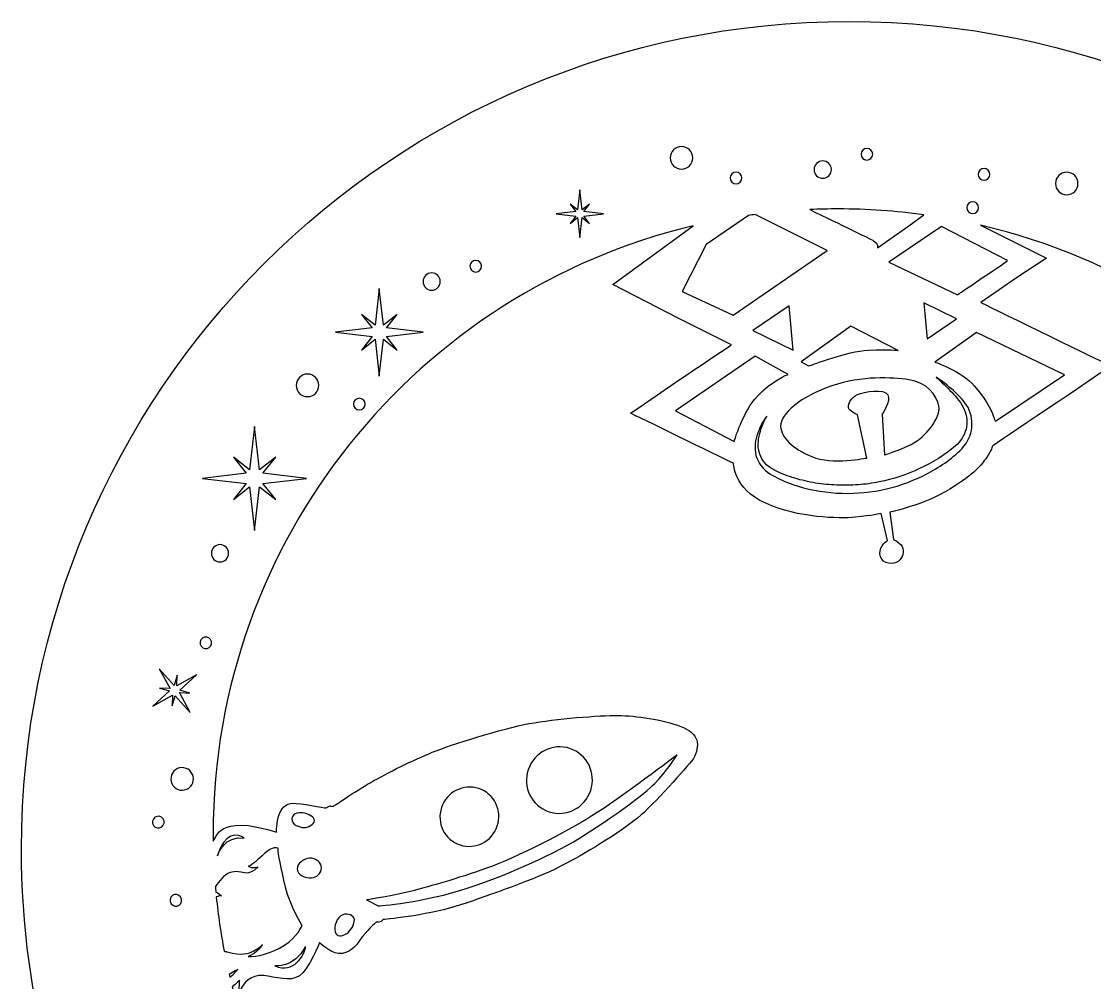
# Model space of a CAD drawing. Header units: millimetres. Extents: x -954 to -72, y 154 to 388.
# Drawn here: x -555.3 to -464.6, y 301.5 to 382.8 of the extents above; entities that cross this region are included whole.
import ezdxf

# ---------------------------------------------------------------- set-up
doc = ezdxf.new("R2010")
doc.units = ezdxf.units.MM
doc.header["$MEASUREMENT"] = 0
doc.layers.add('Layer 1', color=7, linetype='Continuous')

msp = doc.modelspace()

# ---------------------------------------------------------------- linework, layer by layer
at = {"layer": 'Layer 1', "color": 250}
for points, knots in [([(-421.0883, 219.0401), (-421.0883, 219.0401), (-421.0883, 223.0401), (-421.0883, 223.0401), (-421.0883, 223.0401), (-428.7262, 239.8259), (-451.113, 224.4454), (-450.2463, 252.2092), (-450.2463, 252.2092), (-429.3635, 264.3229), (-415.3177, 286.9202), (-415.3177, 312.8), (-415.3177, 312.8), (-415.3177, 351.4599), (-446.6578, 382.8), (-485.3177, 382.8), (-485.3177, 382.8), (-523.9776, 382.8), (-555.3177, 351.4599), (-555.3177, 312.8), (-555.3177, 312.8), (-555.3177, 286.9202), (-541.2719, 264.3229), (-520.3891, 252.2092), (-520.3891, 252.2092), (-519.5224, 224.4454), (-541.9756, 239.8259), (-549.6135, 223.0401), (-549.6135, 223.0401), (-549.6135, 223.0401), (-549.6135, 215.1901), (-549.6135, 215.1901), (-549.6135, 215.1901), (-549.6135, 215.1901), (-549.6135, 215.0401), (-549.6135, 215.0401), (-549.6135, 215.0401), (-549.6135, 215.0401), (-514.6135, 215.0401), (-514.6135, 215.0401), (-514.6135, 215.0401), (-514.6135, 215.0401), (-514.6135, 215.1901), (-514.6135, 215.1901), (-514.6135, 215.1901), (-514.6135, 215.1901), (-514.6135, 219.0401), (-514.6135, 219.0401), (-514.6135, 219.0401), (-514.6135, 219.0401), (-514.6135, 223.0401), (-514.6135, 223.0401), (-514.6135, 223.0401), (-514.6135, 223.0401), (-485.3177, 223.0401), (-485.3177, 223.0401), (-485.3177, 223.0401), (-485.3177, 223.0401), (-456.0883, 223.0401), (-456.0883, 223.0401), (-456.0883, 223.0401), (-456.0883, 223.0401), (-456.0883, 215.1901), (-456.0883, 215.1901), (-456.0883, 215.1901), (-456.0883, 215.1901), (-456.0883, 215.0401), (-456.0883, 215.0401), (-456.0883, 215.0401), (-456.0883, 215.0401), (-421.0883, 215.0401), (-421.0883, 215.0401), (-421.0883, 215.0401), (-421.0883, 215.0401), (-421.0883, 215.1901), (-421.0883, 215.1901), (-421.0883, 215.1901), (-421.0883, 215.1901), (-421.0883, 219.0401), (-421.0883, 219.0401)], [0, 0, 0, 0, 0.047619, 0.047619, 0.047619, 0.047619, 0.0952381, 0.0952381, 0.0952381, 0.0952381, 0.1428571, 0.1428571, 0.1428571, 0.1428571, 0.1904762, 0.1904762, 0.1904762, 0.1904762, 0.2380952, 0.2380952, 0.2380952, 0.2380952, 0.2857143, 0.2857143, 0.2857143, 0.2857143, 0.3333333, 0.3333333, 0.3333333, 0.3333333, 0.3809524, 0.3809524, 0.3809524, 0.3809524, 0.4285714, 0.4285714, 0.4285714, 0.4285714, 0.4761905, 0.4761905, 0.4761905, 0.4761905, 0.5238095, 0.5238095, 0.5238095, 0.5238095, 0.5714286, 0.5714286, 0.5714286, 0.5714286, 0.6190476, 0.6190476, 0.6190476, 0.6190476, 0.6666667, 0.6666667, 0.6666667, 0.6666667, 0.7142857, 0.7142857, 0.7142857, 0.7142857, 0.7619048, 0.7619048, 0.7619048, 0.7619048, 0.8095238, 0.8095238, 0.8095238, 0.8095238, 0.8571429, 0.8571429, 0.8571429, 0.8571429, 0.9047619, 0.9047619, 0.9047619, 0.9047619, 1, 1, 1, 1]), ([(-499.4903, 372.2243), (-498.9637, 372.2243), (-498.537, 371.7973), (-498.537, 371.2707), (-498.537, 371.2707), (-498.537, 370.7444), (-498.9637, 370.3177), (-499.4903, 370.3177), (-499.4903, 370.3177), (-500.0166, 370.3177), (-500.4436, 370.7444), (-500.4436, 371.2707), (-500.4436, 371.2707), (-500.4436, 371.7973), (-500.0166, 372.2243), (-499.4903, 372.2243)], [0, 0, 0, 0, 0.2, 0.2, 0.2, 0.2, 0.4, 0.4, 0.4, 0.4, 0.6, 0.6, 0.6, 0.6, 1, 1, 1, 1]), ([(-483.8137, 372.0607), (-483.5406, 372.0607), (-483.3194, 371.8395), (-483.3194, 371.5666), (-483.3194, 371.5666), (-483.3194, 371.2937), (-483.5406, 371.0722), (-483.8137, 371.0722), (-483.8137, 371.0722), (-484.0863, 371.0722), (-484.3081, 371.2937), (-484.3081, 371.5666), (-484.3081, 371.5666), (-484.3081, 371.8395), (-484.0863, 372.0607), (-483.8137, 372.0607)], [0, 0, 0, 0, 0.2, 0.2, 0.2, 0.2, 0.4, 0.4, 0.4, 0.4, 0.6, 0.6, 0.6, 0.6, 1, 1, 1, 1]), ([(-487.5427, 370.9985), (-487.1396, 370.9985), (-486.8124, 370.6713), (-486.8124, 370.2683), (-486.8124, 370.2683), (-486.8124, 369.8652), (-487.1396, 369.5381), (-487.5427, 369.5381), (-487.5427, 369.5381), (-487.9461, 369.5381), (-488.2729, 369.8652), (-488.2729, 370.2683), (-488.2729, 370.2683), (-488.2729, 370.6713), (-487.9461, 370.9985), (-487.5427, 370.9985)], [0, 0, 0, 0, 0.2, 0.2, 0.2, 0.2, 0.4, 0.4, 0.4, 0.4, 0.6, 0.6, 0.6, 0.6, 1, 1, 1, 1]), ([(-473.9038, 370.3602), (-473.631, 370.3602), (-473.4095, 370.1387), (-473.4095, 369.8658), (-473.4095, 369.8658), (-473.4095, 369.593), (-473.631, 369.3718), (-473.9038, 369.3718), (-473.9038, 369.3718), (-474.1768, 369.3718), (-474.3982, 369.593), (-474.3982, 369.8658), (-474.3982, 369.8658), (-474.3982, 370.1387), (-474.1768, 370.3602), (-473.9038, 370.3602)], [0, 0, 0, 0, 0.2, 0.2, 0.2, 0.2, 0.4, 0.4, 0.4, 0.4, 0.6, 0.6, 0.6, 0.6, 1, 1, 1, 1]), ([(-494.8793, 370.0538), (-494.6061, 370.0538), (-494.3849, 369.8326), (-494.3849, 369.5598), (-494.3849, 369.5598), (-494.3849, 369.2869), (-494.6061, 369.0654), (-494.8793, 369.0654), (-494.8793, 369.0654), (-495.1522, 369.0654), (-495.3733, 369.2869), (-495.3733, 369.5598), (-495.3733, 369.5598), (-495.3733, 369.8326), (-495.1522, 370.0538), (-494.8793, 370.0538)], [0, 0, 0, 0, 0.2, 0.2, 0.2, 0.2, 0.4, 0.4, 0.4, 0.4, 0.6, 0.6, 0.6, 0.6, 1, 1, 1, 1]), ([(-466.9097, 370.0411), (-466.3831, 370.0411), (-465.9565, 369.6141), (-465.9565, 369.0877), (-465.9565, 369.0877), (-465.9565, 368.5612), (-466.3831, 368.1341), (-466.9097, 368.1341), (-466.9097, 368.1341), (-467.436, 368.1341), (-467.8631, 368.5612), (-467.8631, 369.0877), (-467.8631, 369.0877), (-467.8631, 369.6141), (-467.436, 370.0411), (-466.9097, 370.0411)], [0, 0, 0, 0, 0.2, 0.2, 0.2, 0.2, 0.4, 0.4, 0.4, 0.4, 0.6, 0.6, 0.6, 0.6, 1, 1, 1, 1]), ([(-508.9087, 367.3507), (-508.9087, 367.3507), (-508.2854, 366.8575), (-508.2854, 366.8575), (-508.2854, 366.8575), (-508.2854, 366.8575), (-508.0894, 368.5443), (-508.0894, 368.5443), (-508.0894, 368.5443), (-508.0894, 368.5443), (-507.8935, 366.8575), (-507.8935, 366.8575), (-507.8935, 366.8575), (-507.8935, 366.8575), (-507.2705, 367.3507), (-507.2705, 367.3507), (-507.2705, 367.3507), (-507.2705, 367.3507), (-507.7639, 366.728), (-507.7639, 366.728), (-507.7639, 366.728), (-507.7639, 366.728), (-506.0773, 366.5317), (-506.0773, 366.5317), (-506.0773, 366.5317), (-506.0773, 366.5317), (-507.7639, 366.3357), (-507.7639, 366.3357), (-507.7639, 366.3357), (-507.7639, 366.3357), (-507.2705, 365.7127), (-507.2705, 365.7127), (-507.2705, 365.7127), (-507.2705, 365.7127), (-507.8935, 366.2059), (-507.8935, 366.2059), (-507.8935, 366.2059), (-507.8935, 366.2059), (-508.0894, 364.5191), (-508.0894, 364.5191), (-508.0894, 364.5191), (-508.0894, 364.5191), (-508.2854, 366.2059), (-508.2854, 366.2059), (-508.2854, 366.2059), (-508.2854, 366.2059), (-508.9087, 365.7127), (-508.9087, 365.7127), (-508.9087, 365.7127), (-508.9087, 365.7127), (-508.4156, 366.3357), (-508.4156, 366.3357), (-508.4156, 366.3357), (-508.4156, 366.3357), (-510.1021, 366.5317), (-510.1021, 366.5317), (-510.1021, 366.5317), (-510.1021, 366.5317), (-508.4156, 366.728), (-508.4156, 366.728), (-508.4156, 366.728), (-508.4156, 366.728), (-508.9087, 367.3507), (-508.9087, 367.3507)], [0, 0, 0, 0, 0.0588235, 0.0588235, 0.0588235, 0.0588235, 0.1176471, 0.1176471, 0.1176471, 0.1176471, 0.1764706, 0.1764706, 0.1764706, 0.1764706, 0.2352941, 0.2352941, 0.2352941, 0.2352941, 0.2941176, 0.2941176, 0.2941176, 0.2941176, 0.3529412, 0.3529412, 0.3529412, 0.3529412, 0.4117647, 0.4117647, 0.4117647, 0.4117647, 0.4705882, 0.4705882, 0.4705882, 0.4705882, 0.5294118, 0.5294118, 0.5294118, 0.5294118, 0.5882353, 0.5882353, 0.5882353, 0.5882353, 0.6470588, 0.6470588, 0.6470588, 0.6470588, 0.7058824, 0.7058824, 0.7058824, 0.7058824, 0.7647059, 0.7647059, 0.7647059, 0.7647059, 0.8235294, 0.8235294, 0.8235294, 0.8235294, 0.8823529, 0.8823529, 0.8823529, 0.8823529, 1, 1, 1, 1]), ([(-479.0071, 366.4481), (-479.0071, 366.4481), (-480.2712, 365.5238), (-480.2712, 365.5238), (-480.2712, 365.5238), (-480.2712, 365.5238), (-482.925, 363.6571), (-482.925, 363.6571), (-482.925, 363.6571), (-482.925, 363.6571), (-482.7797, 363.9989), (-483.2434, 364.2555), (-483.2434, 364.2555), (-483.4761, 364.3845), (-486.0823, 365.6518), (-488.6313, 366.885), (-488.6313, 366.885), (-487.836, 366.9208), (-487.0369, 366.9415), (-486.2329, 366.9415), (-486.2329, 366.9415), (-483.7812, 366.9415), (-481.37, 366.771), (-479.0071, 366.4481)], [0, 0, 0, 0, 0.1428571, 0.1428571, 0.1428571, 0.1428571, 0.2857143, 0.2857143, 0.2857143, 0.2857143, 0.4285714, 0.4285714, 0.4285714, 0.4285714, 0.5714286, 0.5714286, 0.5714286, 0.5714286, 0.7142857, 0.7142857, 0.7142857, 0.7142857, 1, 1, 1, 1]), ([(-474.8655, 367.5434), (-474.5923, 367.5434), (-474.3711, 367.3222), (-474.3711, 367.049), (-474.3711, 367.049), (-474.3711, 366.7762), (-474.5923, 366.555), (-474.8655, 366.555), (-474.8655, 366.555), (-475.1383, 366.555), (-475.3598, 366.7762), (-475.3598, 367.049), (-475.3598, 367.049), (-475.3598, 367.3222), (-475.1383, 367.5434), (-474.8655, 367.5434)], [0, 0, 0, 0, 0.2, 0.2, 0.2, 0.2, 0.4, 0.4, 0.4, 0.4, 0.6, 0.6, 0.6, 0.6, 1, 1, 1, 1]), ([(-493.8194, 366.3977), (-493.6365, 366.4238), (-493.454, 366.45), (-493.2704, 366.4746), (-493.2704, 366.4746), (-493.2704, 366.4746), (-487.1623, 363.4257), (-487.1623, 363.4257), (-487.1623, 363.4257), (-487.1623, 363.4257), (-495.1164, 357.9674), (-495.1164, 357.9674), (-495.1164, 357.9674), (-495.1164, 357.9674), (-499.4488, 359.9624), (-499.4488, 359.9624), (-499.4488, 359.9624), (-499.4488, 359.9624), (-497.3999, 363.9358), (-497.3999, 363.9358), (-497.3999, 363.9358), (-497.3999, 363.9358), (-493.8194, 366.3977), (-493.8194, 366.3977)], [0, 0, 0, 0, 0.1428571, 0.1428571, 0.1428571, 0.1428571, 0.2857143, 0.2857143, 0.2857143, 0.2857143, 0.4285714, 0.4285714, 0.4285714, 0.4285714, 0.5714286, 0.5714286, 0.5714286, 0.5714286, 0.7142857, 0.7142857, 0.7142857, 0.7142857, 1, 1, 1, 1]), ([(-537.5054, 301.1267), (-537.125, 301.4347), (-536.8648, 301.6954), (-536.8648, 301.6954), (-536.8648, 301.6954), (-536.8648, 301.6954), (-536.9274, 301.0647), (-536.8769, 300.7526), (-536.8769, 300.7526), (-536.5297, 301.4854), (-535.9144, 302.1863), (-534.8577, 302.0879), (-534.8577, 302.0879), (-533.8017, 301.9897), (-532.6068, 301.5151), (-531.799, 302.0819), (-531.799, 302.0819), (-530.9916, 302.6494), (-530.1065, 304.8955), (-530.1065, 304.8955), (-530.1065, 304.8955), (-530.1065, 304.8955), (-529.3026, 304.0319), (-528.4636, 303.9661), (-528.4636, 303.9661), (-527.6248, 303.9004), (-527.0804, 304.5151), (-526.6432, 305.1582), (-526.6432, 305.1582), (-526.206, 305.801), (-525.305, 306.6106), (-525.305, 306.6106), (-525.305, 306.6106), (-525.305, 306.6106), (-524.9204, 306.5334), (-524.7378, 306.8411), (-524.7378, 306.8411), (-524.1914, 306.8461), (-520.58, 307.2668), (-518.1758, 308.0678), (-518.1758, 308.0678), (-515.7717, 308.8689), (-511.7242, 310.2974), (-509.8751, 311.252), (-509.8751, 311.252), (-508.2544, 312.0888), (-505.4552, 313.6561), (-503.2112, 315.4089), (-503.2112, 315.4089), (-501.8268, 316.569), (-499.0642, 319.6823), (-498.5079, 320.3883), (-498.5079, 320.3883), (-497.8662, 321.607), (-497.9983, 322.5629), (-499.5359, 323.1556), (-499.5359, 323.1556), (-501.1068, 323.7607), (-503.329, 324.0808), (-504.8651, 324.0942), (-504.8651, 324.0942), (-506.4011, 324.1076), (-510.1537, 323.8172), (-512.3874, 323.409), (-512.3874, 323.409), (-514.6212, 323.0008), (-518.9839, 321.6137), (-520.5716, 320.9764), (-520.5716, 320.9764), (-522.1591, 320.3388), (-524.3587, 319.2368), (-525.7757, 318.4335), (-525.7757, 318.4335), (-527.193, 317.6302), (-528.8216, 316.4548), (-528.9847, 316.4078), (-528.9847, 316.4078), (-529.1481, 316.3612), (-529.1552, 316.4618), (-529.2314, 316.4583), (-529.2314, 316.4583), (-529.3081, 316.455), (-529.4932, 316.2757), (-529.5605, 316.276), (-529.5605, 316.276), (-529.6279, 316.276), (-531.8134, 316.6775), (-532.3518, 316.6788), (-532.3518, 316.6788), (-532.8901, 316.6801), (-533.443, 316.231), (-533.6047, 315.45), (-533.6047, 315.45), (-533.7668, 314.6695), (-533.7474, 314.2114), (-533.7474, 314.2114), (-533.7474, 314.2114), (-533.7474, 314.2114), (-535.9316, 314.9614), (-537.2054, 314.7923), (-537.2054, 314.7923), (-538.3591, 314.6391), (-538.6853, 314.3186), (-539.0966, 313.4557), (-539.0966, 313.4557), (-539.0985, 313.6606), (-539.1043, 313.8649), (-539.1043, 314.0704), (-539.1043, 314.0704), (-539.1043, 339.0447), (-521.787, 359.972), (-498.506, 365.5066), (-498.506, 365.5066), (-498.506, 365.5066), (-505.3033, 360.5451), (-505.3033, 360.5451), (-505.3033, 360.5451), (-505.3033, 360.5451), (-499.67, 357.6403), (-499.67, 357.6403), (-499.67, 357.6403), (-499.67, 357.6403), (-495.2524, 355.4585), (-495.2524, 355.4585), (-495.2524, 355.4585), (-495.2524, 355.4585), (-501.103, 351.563), (-502.8991, 350.2675), (-502.8991, 350.2675), (-502.8991, 350.2675), (-503.7928, 349.6628), (-503.7928, 349.6628), (-503.7928, 349.6628), (-503.7928, 349.6628), (-503.3332, 349.4256), (-503.3332, 349.4256), (-503.3332, 349.4256), (-503.3058, 349.4123), (-503.2754, 349.3995), (-503.2422, 349.387), (-503.2422, 349.387), (-502.9923, 349.2936), (-495.0845, 345.4085), (-495.0845, 345.4085), (-495.0845, 345.4085), (-495.0845, 345.4085), (-495.1177, 343.3031), (-492.372, 342.0453), (-492.372, 342.0453), (-489.6264, 340.7873), (-486.1547, 340.7336), (-484.7725, 340.8629), (-484.7725, 340.8629), (-483.3902, 340.9922), (-482.5997, 341.1811), (-482.5997, 341.1811), (-482.5997, 341.1811), (-482.5997, 341.1811), (-482.0773, 338.8943), (-482.0773, 338.8943), (-482.0773, 338.8943), (-482.0773, 338.8943), (-482.7376, 338.5156), (-482.705, 337.7621), (-482.705, 337.7621), (-482.6728, 337.0086), (-481.859, 336.8346), (-481.3334, 337.0372), (-481.3334, 337.0372), (-480.808, 337.2399), (-480.7033, 337.7997), (-480.7643, 338.2261), (-480.7643, 338.2261), (-480.8252, 338.6522), (-481.5567, 338.9854), (-481.5567, 338.9854), (-481.5567, 338.9854), (-481.5567, 338.9854), (-481.8734, 341.2801), (-481.8734, 341.2801), (-481.8734, 341.2801), (-481.8734, 341.2801), (-478.9439, 341.9094), (-476.7829, 343.2425), (-476.7829, 343.2425), (-474.6222, 344.5752), (-474.1532, 345.2805), (-473.7063, 345.8921), (-473.7063, 345.8921), (-473.2592, 346.5036), (-473.1918, 346.8897), (-473.1918, 346.8897), (-473.1918, 346.8897), (-473.1918, 346.8897), (-463.9068, 353.0917), (-463.6876, 353.3298), (-463.6876, 353.3298), (-463.4687, 353.5676), (-463.5765, 353.8689), (-463.9716, 354.0549), (-463.9716, 354.0549), (-464.3668, 354.2409), (-474.1703, 359.0244), (-474.1703, 359.0244), (-474.1703, 359.0244), (-474.1703, 359.0244), (-471.0734, 361.1642), (-471.0734, 361.1642), (-471.0734, 361.1642), (-471.0734, 361.1642), (-468.622, 362.7766), (-468.622, 362.7766), (-468.622, 362.7766), (-468.622, 362.7766), (-474.1917, 365.5634), (-474.1917, 365.5634), (-474.1917, 365.5634), (-450.7937, 360.113), (-433.3615, 339.128), (-433.3615, 314.0704), (-433.3615, 314.0704), (-433.3615, 284.8705), (-457.033, 261.1993), (-486.2329, 261.1993), (-486.2329, 261.1993), (-510.9669, 261.1993), (-531.7317, 278.1844), (-537.5054, 301.1267)], [0, 0, 0, 0, 0.0172414, 0.0172414, 0.0172414, 0.0172414, 0.0344828, 0.0344828, 0.0344828, 0.0344828, 0.0517241, 0.0517241, 0.0517241, 0.0517241, 0.0689655, 0.0689655, 0.0689655, 0.0689655, 0.0862069, 0.0862069, 0.0862069, 0.0862069, 0.1034483, 0.1034483, 0.1034483, 0.1034483, 0.1206897, 0.1206897, 0.1206897, 0.1206897, 0.137931, 0.137931, 0.137931, 0.137931, 0.1551724, 0.1551724, 0.1551724, 0.1551724, 0.1724138, 0.1724138, 0.1724138, 0.1724138, 0.1896552, 0.1896552, 0.1896552, 0.1896552, 0.2068966, 0.2068966, 0.2068966, 0.2068966, 0.2241379, 0.2241379, 0.2241379, 0.2241379, 0.2413793, 0.2413793, 0.2413793, 0.2413793, 0.2586207, 0.2586207, 0.2586207, 0.2586207, 0.2758621, 0.2758621, 0.2758621, 0.2758621, 0.2931034, 0.2931034, 0.2931034, 0.2931034, 0.3103448, 0.3103448, 0.3103448, 0.3103448, 0.3275862, 0.3275862, 0.3275862, 0.3275862, 0.3448276, 0.3448276, 0.3448276, 0.3448276, 0.362069, 0.362069, 0.362069, 0.362069, 0.3793103, 0.3793103, 0.3793103, 0.3793103, 0.3965517, 0.3965517, 0.3965517, 0.3965517, 0.4137931, 0.4137931, 0.4137931, 0.4137931, 0.4310345, 0.4310345, 0.4310345, 0.4310345, 0.4482759, 0.4482759, 0.4482759, 0.4482759, 0.4655172, 0.4655172, 0.4655172, 0.4655172, 0.4827586, 0.4827586, 0.4827586, 0.4827586, 0.5, 0.5, 0.5, 0.5, 0.5172414, 0.5172414, 0.5172414, 0.5172414, 0.5344828, 0.5344828, 0.5344828, 0.5344828, 0.5517241, 0.5517241, 0.5517241, 0.5517241, 0.5689655, 0.5689655, 0.5689655, 0.5689655, 0.5862069, 0.5862069, 0.5862069, 0.5862069, 0.6034483, 0.6034483, 0.6034483, 0.6034483, 0.6206897, 0.6206897, 0.6206897, 0.6206897, 0.637931, 0.637931, 0.637931, 0.637931, 0.6551724, 0.6551724, 0.6551724, 0.6551724, 0.6724138, 0.6724138, 0.6724138, 0.6724138, 0.6896552, 0.6896552, 0.6896552, 0.6896552, 0.7068966, 0.7068966, 0.7068966, 0.7068966, 0.7241379, 0.7241379, 0.7241379, 0.7241379, 0.7413793, 0.7413793, 0.7413793, 0.7413793, 0.7586207, 0.7586207, 0.7586207, 0.7586207, 0.7758621, 0.7758621, 0.7758621, 0.7758621, 0.7931034, 0.7931034, 0.7931034, 0.7931034, 0.8103448, 0.8103448, 0.8103448, 0.8103448, 0.8275862, 0.8275862, 0.8275862, 0.8275862, 0.8448276, 0.8448276, 0.8448276, 0.8448276, 0.862069, 0.862069, 0.862069, 0.862069, 0.8793103, 0.8793103, 0.8793103, 0.8793103, 0.8965517, 0.8965517, 0.8965517, 0.8965517, 0.9137931, 0.9137931, 0.9137931, 0.9137931, 0.9310345, 0.9310345, 0.9310345, 0.9310345, 0.9482759, 0.9482759, 0.9482759, 0.9482759, 0.9655172, 0.9655172, 0.9655172, 0.9655172, 1, 1, 1, 1]), ([(-476.1497, 359.6767), (-476.1497, 359.6767), (-481.9655, 362.4475), (-481.9655, 362.4475), (-481.9655, 362.4475), (-481.9655, 362.4475), (-477.487, 365.4466), (-477.487, 365.4466), (-477.487, 365.4466), (-477.487, 365.4466), (-471.906, 362.5688), (-471.906, 362.5688), (-471.906, 362.5688), (-472.5159, 362.1354), (-476.1497, 359.6767), (-476.1497, 359.6767)], [0, 0, 0, 0, 0.2, 0.2, 0.2, 0.2, 0.4, 0.4, 0.4, 0.4, 0.6, 0.6, 0.6, 0.6, 1, 1, 1, 1]), ([(-516.8925, 362.5918), (-516.6199, 362.5918), (-516.3985, 362.3703), (-516.3985, 362.0975), (-516.3985, 362.0975), (-516.3985, 361.8243), (-516.6199, 361.6031), (-516.8925, 361.6031), (-516.8925, 361.6031), (-517.1657, 361.6031), (-517.3869, 361.8243), (-517.3869, 362.0975), (-517.3869, 362.0975), (-517.3869, 362.3703), (-517.1657, 362.5918), (-516.8925, 362.5918)], [0, 0, 0, 0, 0.2, 0.2, 0.2, 0.2, 0.4, 0.4, 0.4, 0.4, 0.6, 0.6, 0.6, 0.6, 1, 1, 1, 1]), ([(-520.6221, 361.5291), (-520.2187, 361.5291), (-519.8919, 361.2022), (-519.8919, 360.7988), (-519.8919, 360.7988), (-519.8919, 360.3957), (-520.2187, 360.0689), (-520.6221, 360.0689), (-520.6221, 360.0689), (-521.0252, 360.0689), (-521.3523, 360.3957), (-521.3523, 360.7988), (-521.3523, 360.7988), (-521.3523, 361.2022), (-521.0252, 361.5291), (-520.6221, 361.5291)], [0, 0, 0, 0, 0.2, 0.2, 0.2, 0.2, 0.4, 0.4, 0.4, 0.4, 0.6, 0.6, 0.6, 0.6, 1, 1, 1, 1]), ([(-526.5628, 358.0238), (-526.5628, 358.0238), (-525.4151, 357.1152), (-525.4151, 357.1152), (-525.4151, 357.1152), (-525.4151, 357.1152), (-525.0541, 360.2221), (-525.0541, 360.2221), (-525.0541, 360.2221), (-525.0541, 360.2221), (-524.6928, 357.1152), (-524.6928, 357.1152), (-524.6928, 357.1152), (-524.6928, 357.1152), (-523.5452, 358.0238), (-523.5452, 358.0238), (-523.5452, 358.0238), (-523.5452, 358.0238), (-524.4538, 356.8762), (-524.4538, 356.8762), (-524.4538, 356.8762), (-524.4538, 356.8762), (-521.3466, 356.5149), (-521.3466, 356.5149), (-521.3466, 356.5149), (-521.3466, 356.5149), (-524.4538, 356.1536), (-524.4538, 356.1536), (-524.4538, 356.1536), (-524.4538, 356.1536), (-523.5452, 355.0059), (-523.5452, 355.0059), (-523.5452, 355.0059), (-523.5452, 355.0059), (-524.6928, 355.9149), (-524.6928, 355.9149), (-524.6928, 355.9149), (-524.6928, 355.9149), (-525.0541, 352.8077), (-525.0541, 352.8077), (-525.0541, 352.8077), (-525.0541, 352.8077), (-525.4151, 355.9149), (-525.4151, 355.9149), (-525.4151, 355.9149), (-525.4151, 355.9149), (-526.5628, 355.0059), (-526.5628, 355.0059), (-526.5628, 355.0059), (-526.5628, 355.0059), (-525.6538, 356.1536), (-525.6538, 356.1536), (-525.6538, 356.1536), (-525.6538, 356.1536), (-528.761, 356.5149), (-528.761, 356.5149), (-528.761, 356.5149), (-528.761, 356.5149), (-525.6538, 356.8762), (-525.6538, 356.8762), (-525.6538, 356.8762), (-525.6538, 356.8762), (-526.5628, 358.0238), (-526.5628, 358.0238)], [0, 0, 0, 0, 0.0588235, 0.0588235, 0.0588235, 0.0588235, 0.1176471, 0.1176471, 0.1176471, 0.1176471, 0.1764706, 0.1764706, 0.1764706, 0.1764706, 0.2352941, 0.2352941, 0.2352941, 0.2352941, 0.2941176, 0.2941176, 0.2941176, 0.2941176, 0.3529412, 0.3529412, 0.3529412, 0.3529412, 0.4117647, 0.4117647, 0.4117647, 0.4117647, 0.4705882, 0.4705882, 0.4705882, 0.4705882, 0.5294118, 0.5294118, 0.5294118, 0.5294118, 0.5882353, 0.5882353, 0.5882353, 0.5882353, 0.6470588, 0.6470588, 0.6470588, 0.6470588, 0.7058824, 0.7058824, 0.7058824, 0.7058824, 0.7647059, 0.7647059, 0.7647059, 0.7647059, 0.8235294, 0.8235294, 0.8235294, 0.8235294, 0.8823529, 0.8823529, 0.8823529, 0.8823529, 1, 1, 1, 1]), ([(-493.4664, 356.6604), (-493.4664, 356.6604), (-490.3965, 358.7521), (-490.3965, 358.7521), (-490.3965, 358.7521), (-490.3965, 358.7521), (-490.0595, 355.0002), (-490.0595, 355.0002), (-490.0595, 355.0002), (-490.0595, 355.0002), (-493.4664, 356.6604), (-493.4664, 356.6604)], [0, 0, 0, 0, 0.25, 0.25, 0.25, 0.25, 0.5, 0.5, 0.5, 0.5, 1, 1, 1, 1]), ([(-478.9856, 358.9902), (-478.9856, 358.9902), (-476.2324, 357.6536), (-476.2324, 357.6536), (-476.2324, 357.6536), (-476.2324, 357.6536), (-478.7064, 355.9433), (-478.7064, 355.9433), (-478.7064, 355.9433), (-478.7064, 355.9433), (-478.9856, 358.9902), (-478.9856, 358.9902)], [0, 0, 0, 0, 0.25, 0.25, 0.25, 0.25, 0.5, 0.5, 0.5, 0.5, 1, 1, 1, 1]), ([(-483.6829, 355.0009), (-485.4829, 354.9119), (-488.5381, 353.7156), (-488.5381, 353.7156), (-488.5381, 353.7156), (-488.5381, 353.7156), (-488.7407, 353.6623), (-488.7407, 353.6623), (-488.7407, 353.6623), (-488.7407, 353.6623), (-489.3574, 353.9978), (-489.3574, 353.9978), (-489.3574, 353.9978), (-489.3574, 353.9978), (-485.1775, 357.0348), (-485.1775, 357.0348), (-485.1775, 357.0348), (-485.1775, 357.0348), (-481.1728, 354.9696), (-481.1728, 354.9696), (-481.1728, 354.9696), (-481.1728, 354.9696), (-481.8826, 355.0903), (-483.6829, 355.0009)], [0, 0, 0, 0, 0.1428571, 0.1428571, 0.1428571, 0.1428571, 0.2857143, 0.2857143, 0.2857143, 0.2857143, 0.4285714, 0.4285714, 0.4285714, 0.4285714, 0.5714286, 0.5714286, 0.5714286, 0.5714286, 0.7142857, 0.7142857, 0.7142857, 0.7142857, 1, 1, 1, 1]), ([(-478.0684, 353.9828), (-478.0684, 353.9828), (-474.5297, 356.4907), (-474.5297, 356.4907), (-474.5297, 356.4907), (-474.5297, 356.4907), (-467.0993, 352.9047), (-467.0993, 352.9047), (-467.0993, 352.9047), (-467.0993, 352.9047), (-472.9426, 348.9891), (-472.9426, 348.9891), (-472.9426, 348.9891), (-472.9426, 348.9891), (-473.0179, 349.1154), (-473.0849, 349.3254), (-473.0849, 349.3254), (-473.152, 349.5355), (-473.5152, 350.5998), (-474.7116, 351.9537), (-474.7116, 351.9537), (-475.9081, 353.3074), (-478.0684, 353.9828), (-478.0684, 353.9828)], [0, 0, 0, 0, 0.1428571, 0.1428571, 0.1428571, 0.1428571, 0.2857143, 0.2857143, 0.2857143, 0.2857143, 0.4285714, 0.4285714, 0.4285714, 0.4285714, 0.5714286, 0.5714286, 0.5714286, 0.5714286, 0.7142857, 0.7142857, 0.7142857, 0.7142857, 1, 1, 1, 1]), ([(-493.2579, 354.4874), (-493.2579, 354.4874), (-490.4741, 352.9465), (-490.4741, 352.9465), (-490.4741, 352.9465), (-490.4741, 352.9465), (-491.8665, 352.4148), (-493.0748, 351.1171), (-493.0748, 351.1171), (-494.2834, 349.8195), (-495.0421, 347.2769), (-495.0421, 347.2769), (-495.0421, 347.2769), (-495.0421, 347.2769), (-499.9994, 349.8593), (-499.9994, 349.8593), (-499.9994, 349.8593), (-499.9994, 349.8593), (-493.2579, 354.4874), (-493.2579, 354.4874)], [0, 0, 0, 0, 0.1666667, 0.1666667, 0.1666667, 0.1666667, 0.3333333, 0.3333333, 0.3333333, 0.3333333, 0.5, 0.5, 0.5, 0.5, 0.6666667, 0.6666667, 0.6666667, 0.6666667, 1, 1, 1, 1]), ([(-531.1176, 352.9702), (-530.591, 352.9702), (-530.164, 352.5434), (-530.164, 352.0168), (-530.164, 352.0168), (-530.164, 351.4902), (-530.591, 351.0632), (-531.1176, 351.0632), (-531.1176, 351.0632), (-531.6438, 351.0632), (-532.0709, 351.4902), (-532.0709, 352.0168), (-532.0709, 352.0168), (-532.0709, 352.5434), (-531.6438, 352.9702), (-531.1176, 352.9702)], [0, 0, 0, 0, 0.2, 0.2, 0.2, 0.2, 0.4, 0.4, 0.4, 0.4, 0.6, 0.6, 0.6, 0.6, 1, 1, 1, 1]), ([(-493.1198, 347.7597), (-492.9398, 348.3636), (-492.6471, 348.9217), (-492.2801, 349.418), (-492.2801, 349.418), (-492.5842, 348.8825), (-492.8096, 348.3039), (-492.9299, 347.7128), (-492.9299, 347.7128), (-493.0467, 347.1249), (-493.0406, 346.5057), (-492.7952, 345.9874), (-492.7952, 345.9874), (-492.5629, 345.4635), (-492.1077, 345.0798), (-491.5892, 344.8229), (-491.5892, 344.8229), (-491.0498, 344.558), (-490.4897, 344.3375), (-489.9153, 344.1594), (-489.9153, 344.1594), (-489.3382, 343.9874), (-488.7488, 343.8616), (-488.1554, 343.7579), (-488.1554, 343.7579), (-487.56, 343.6651), (-486.959, 343.6085), (-486.357, 343.5814), (-486.357, 343.5814), (-485.7541, 343.5635), (-485.1513, 343.5654), (-484.55, 343.6057), (-484.55, 343.6057), (-483.9497, 343.6507), (-483.3522, 343.7292), (-482.7654, 343.846), (-482.7654, 343.846), (-481.588, 344.071), (-480.44, 344.4687), (-479.3501, 344.979), (-479.3501, 344.979), (-478.2603, 345.4861), (-477.2163, 346.1247), (-476.3125, 346.898), (-476.3125, 346.898), (-475.8854, 347.2733), (-475.5663, 347.7629), (-475.4272, 348.3109), (-475.4272, 348.3109), (-475.2852, 348.8572), (-475.3375, 349.4569), (-475.5704, 349.9867), (-475.5704, 349.9867), (-475.7987, 350.5155), (-476.2177, 350.9815), (-476.6265, 351.4299), (-476.6265, 351.4299), (-477.0462, 351.8754), (-477.4905, 352.3028), (-477.9516, 352.7122), (-477.9516, 352.7122), (-477.4439, 352.3615), (-476.9539, 351.9833), (-476.4896, 351.5706), (-476.4896, 351.5706), (-476.032, 351.1528), (-475.5724, 350.7204), (-475.2558, 350.1371), (-475.2558, 350.1371), (-474.9539, 349.5578), (-474.8466, 348.8685), (-474.9733, 348.2113), (-474.9733, 348.2113), (-475.0956, 347.5516), (-475.461, 346.9513), (-475.9362, 346.4921), (-475.9362, 346.4921), (-476.8617, 345.6112), (-477.9363, 344.9419), (-479.0587, 344.3739), (-479.0587, 344.3739), (-480.1899, 343.8214), (-481.3866, 343.4002), (-482.6278, 343.1502), (-482.6278, 343.1502), (-485.1092, 342.6878), (-487.6975, 342.8142), (-490.0869, 343.6354), (-490.0869, 343.6354), (-490.6793, 343.8511), (-491.2611, 344.101), (-491.8094, 344.4157), (-491.8094, 344.4157), (-492.3686, 344.7361), (-492.8868, 345.2234), (-493.1156, 345.8556), (-493.1156, 345.8556), (-493.3496, 346.4841), (-493.2988, 347.1603), (-493.1198, 347.7597)], [0, 0, 0, 0, 0.0384615, 0.0384615, 0.0384615, 0.0384615, 0.0769231, 0.0769231, 0.0769231, 0.0769231, 0.1153846, 0.1153846, 0.1153846, 0.1153846, 0.1538462, 0.1538462, 0.1538462, 0.1538462, 0.1923077, 0.1923077, 0.1923077, 0.1923077, 0.2307692, 0.2307692, 0.2307692, 0.2307692, 0.2692308, 0.2692308, 0.2692308, 0.2692308, 0.3076923, 0.3076923, 0.3076923, 0.3076923, 0.3461538, 0.3461538, 0.3461538, 0.3461538, 0.3846154, 0.3846154, 0.3846154, 0.3846154, 0.4230769, 0.4230769, 0.4230769, 0.4230769, 0.4615385, 0.4615385, 0.4615385, 0.4615385, 0.5, 0.5, 0.5, 0.5, 0.5384615, 0.5384615, 0.5384615, 0.5384615, 0.5769231, 0.5769231, 0.5769231, 0.5769231, 0.6153846, 0.6153846, 0.6153846, 0.6153846, 0.6538462, 0.6538462, 0.6538462, 0.6538462, 0.6923077, 0.6923077, 0.6923077, 0.6923077, 0.7307692, 0.7307692, 0.7307692, 0.7307692, 0.7692308, 0.7692308, 0.7692308, 0.7692308, 0.8076923, 0.8076923, 0.8076923, 0.8076923, 0.8461538, 0.8461538, 0.8461538, 0.8461538, 0.8846154, 0.8846154, 0.8846154, 0.8846154, 0.9230769, 0.9230769, 0.9230769, 0.9230769, 1, 1, 1, 1]), ([(-477.7209, 350.2513), (-477.544, 349.3184), (-478.82, 347.6346), (-480.0673, 347.0275), (-480.0673, 347.0275), (-481.3142, 346.4209), (-482.3167, 346.1353), (-482.3167, 346.1353), (-482.3167, 346.1353), (-482.3167, 346.1353), (-482.5247, 349.5842), (-482.5247, 349.5842), (-482.5247, 349.5842), (-482.5247, 349.5842), (-481.753, 350.6729), (-482.0361, 351.2202), (-482.0361, 351.2202), (-482.3198, 351.7678), (-484.0384, 351.4963), (-484.5989, 351.2391), (-484.5989, 351.2391), (-485.159, 350.9821), (-485.4162, 350.4572), (-485.3706, 350.1505), (-485.3706, 350.1505), (-485.3246, 349.8441), (-484.6148, 349.537), (-484.6148, 349.537), (-484.6148, 349.537), (-484.6148, 349.537), (-483.8208, 345.8716), (-483.8208, 345.8716), (-483.8208, 345.8716), (-483.8208, 345.8716), (-486.7882, 345.2703), (-488.4583, 345.9868), (-488.4583, 345.9868), (-490.1281, 346.703), (-491.038, 347.5408), (-491.1041, 348.5614), (-491.1041, 348.5614), (-491.1698, 349.5821), (-489.3726, 351.1025), (-486.7783, 351.9747), (-486.7783, 351.9747), (-484.184, 352.8472), (-481.7485, 352.6966), (-480.2505, 352.4898), (-480.2505, 352.4898), (-478.7517, 352.283), (-477.8977, 351.1845), (-477.7209, 350.2513)], [0, 0, 0, 0, 0.0714286, 0.0714286, 0.0714286, 0.0714286, 0.1428571, 0.1428571, 0.1428571, 0.1428571, 0.2142857, 0.2142857, 0.2142857, 0.2142857, 0.2857143, 0.2857143, 0.2857143, 0.2857143, 0.3571429, 0.3571429, 0.3571429, 0.3571429, 0.4285714, 0.4285714, 0.4285714, 0.4285714, 0.5, 0.5, 0.5, 0.5, 0.5714286, 0.5714286, 0.5714286, 0.5714286, 0.6428571, 0.6428571, 0.6428571, 0.6428571, 0.7142857, 0.7142857, 0.7142857, 0.7142857, 0.7857143, 0.7857143, 0.7857143, 0.7857143, 0.8571429, 0.8571429, 0.8571429, 0.8571429, 1, 1, 1, 1]), ([(-526.2436, 350.4316), (-526.2436, 350.1587), (-526.4648, 349.9376), (-526.7379, 349.9376), (-526.7379, 349.9376), (-527.0108, 349.9376), (-527.2323, 350.1587), (-527.2323, 350.4316), (-527.2323, 350.4316), (-527.2323, 350.7048), (-527.0108, 350.926), (-526.7379, 350.926), (-526.7379, 350.926), (-526.4648, 350.926), (-526.2436, 350.7048), (-526.2436, 350.4316)], [0, 0, 0, 0, 0.2, 0.2, 0.2, 0.2, 0.4, 0.4, 0.4, 0.4, 0.6, 0.6, 0.6, 0.6, 1, 1, 1, 1]), ([(-537.3943, 345.937), (-537.3943, 345.937), (-536.0341, 344.8596), (-536.0341, 344.8596), (-536.0341, 344.8596), (-536.0341, 344.8596), (-535.6055, 348.5439), (-535.6055, 348.5439), (-535.6055, 348.5439), (-535.6055, 348.5439), (-535.1771, 344.8596), (-535.1771, 344.8596), (-535.1771, 344.8596), (-535.1771, 344.8596), (-533.8167, 345.937), (-533.8167, 345.937), (-533.8167, 345.937), (-533.8167, 345.937), (-534.8941, 344.5762), (-534.8941, 344.5762), (-534.8941, 344.5762), (-534.8941, 344.5762), (-531.2101, 344.1482), (-531.2101, 344.1482), (-531.2101, 344.1482), (-531.2101, 344.1482), (-534.8941, 343.7199), (-534.8941, 343.7199), (-534.8941, 343.7199), (-534.8941, 343.7199), (-533.8167, 342.3591), (-533.8167, 342.3591), (-533.8167, 342.3591), (-533.8167, 342.3591), (-535.1771, 343.4365), (-535.1771, 343.4365), (-535.1771, 343.4365), (-535.1771, 343.4365), (-535.6055, 339.7523), (-535.6055, 339.7523), (-535.6055, 339.7523), (-535.6055, 339.7523), (-536.0341, 343.4365), (-536.0341, 343.4365), (-536.0341, 343.4365), (-536.0341, 343.4365), (-537.3943, 342.3591), (-537.3943, 342.3591), (-537.3943, 342.3591), (-537.3943, 342.3591), (-536.3172, 343.7199), (-536.3172, 343.7199), (-536.3172, 343.7199), (-536.3172, 343.7199), (-540.0011, 344.1482), (-540.0011, 344.1482), (-540.0011, 344.1482), (-540.0011, 344.1482), (-536.3172, 344.5762), (-536.3172, 344.5762), (-536.3172, 344.5762), (-536.3172, 344.5762), (-537.3943, 345.937), (-537.3943, 345.937)], [0, 0, 0, 0, 0.0588235, 0.0588235, 0.0588235, 0.0588235, 0.1176471, 0.1176471, 0.1176471, 0.1176471, 0.1764706, 0.1764706, 0.1764706, 0.1764706, 0.2352941, 0.2352941, 0.2352941, 0.2352941, 0.2941176, 0.2941176, 0.2941176, 0.2941176, 0.3529412, 0.3529412, 0.3529412, 0.3529412, 0.4117647, 0.4117647, 0.4117647, 0.4117647, 0.4705882, 0.4705882, 0.4705882, 0.4705882, 0.5294118, 0.5294118, 0.5294118, 0.5294118, 0.5882353, 0.5882353, 0.5882353, 0.5882353, 0.6470588, 0.6470588, 0.6470588, 0.6470588, 0.7058824, 0.7058824, 0.7058824, 0.7058824, 0.7647059, 0.7647059, 0.7647059, 0.7647059, 0.8235294, 0.8235294, 0.8235294, 0.8235294, 0.8823529, 0.8823529, 0.8823529, 0.8823529, 1, 1, 1, 1]), ([(-537.7933, 337.8118), (-537.7933, 337.4084), (-538.12, 337.0817), (-538.5234, 337.0817), (-538.5234, 337.0817), (-538.9266, 337.0817), (-539.2537, 337.4084), (-539.2537, 337.8118), (-539.2537, 337.8118), (-539.2537, 338.2152), (-538.9266, 338.5421), (-538.5234, 338.5421), (-538.5234, 338.5421), (-538.12, 338.5421), (-537.7933, 338.2152), (-537.7933, 337.8118)], [0, 0, 0, 0, 0.2, 0.2, 0.2, 0.2, 0.4, 0.4, 0.4, 0.4, 0.6, 0.6, 0.6, 0.6, 1, 1, 1, 1]), ([(-540.0135, 330.6351), (-539.7912, 330.7937), (-539.4825, 330.7421), (-539.3239, 330.52), (-539.3239, 330.52), (-539.1653, 330.2978), (-539.2167, 329.9892), (-539.4391, 329.8306), (-539.4391, 329.8306), (-539.6612, 329.6719), (-539.9702, 329.7233), (-540.1284, 329.9458), (-540.1284, 329.9458), (-540.2871, 330.1679), (-540.2357, 330.4765), (-540.0135, 330.6351)], [0, 0, 0, 0, 0.2, 0.2, 0.2, 0.2, 0.4, 0.4, 0.4, 0.4, 0.6, 0.6, 0.6, 0.6, 1, 1, 1, 1]), ([(-543.6516, 326.4138), (-543.6516, 326.4138), (-542.7534, 326.3691), (-542.7534, 326.3691), (-542.7534, 326.3691), (-542.7534, 326.3691), (-543.6819, 328.0513), (-543.6819, 328.0513), (-543.6819, 328.0513), (-543.6819, 328.0513), (-542.3925, 326.627), (-542.3925, 326.627), (-542.3925, 326.627), (-542.3925, 326.627), (-542.1426, 327.4906), (-542.1426, 327.4906), (-542.1426, 327.4906), (-542.1426, 327.4906), (-542.1876, 326.5928), (-542.1876, 326.5928), (-542.1876, 326.5928), (-542.1876, 326.5928), (-540.5054, 327.5209), (-540.5054, 327.5209), (-540.5054, 327.5209), (-540.5054, 327.5209), (-541.9294, 326.2316), (-541.9294, 326.2316), (-541.9294, 326.2316), (-541.9294, 326.2316), (-541.0658, 325.982), (-541.0658, 325.982), (-541.0658, 325.982), (-541.0658, 325.982), (-541.9639, 326.0266), (-541.9639, 326.0266), (-541.9639, 326.0266), (-541.9639, 326.0266), (-541.0358, 324.3444), (-541.0358, 324.3444), (-541.0358, 324.3444), (-541.0358, 324.3444), (-542.3251, 325.7688), (-542.3251, 325.7688), (-542.3251, 325.7688), (-542.3251, 325.7688), (-542.5747, 324.9051), (-542.5747, 324.9051), (-542.5747, 324.9051), (-542.5747, 324.9051), (-542.5297, 325.8033), (-542.5297, 325.8033), (-542.5297, 325.8033), (-542.5297, 325.8033), (-544.2123, 324.8748), (-544.2123, 324.8748), (-544.2123, 324.8748), (-544.2123, 324.8748), (-542.7876, 326.1642), (-542.7876, 326.1642), (-542.7876, 326.1642), (-542.7876, 326.1642), (-543.6516, 326.4138), (-543.6516, 326.4138)], [0, 0, 0, 0, 0.0588235, 0.0588235, 0.0588235, 0.0588235, 0.1176471, 0.1176471, 0.1176471, 0.1176471, 0.1764706, 0.1764706, 0.1764706, 0.1764706, 0.2352941, 0.2352941, 0.2352941, 0.2352941, 0.2941176, 0.2941176, 0.2941176, 0.2941176, 0.3529412, 0.3529412, 0.3529412, 0.3529412, 0.4117647, 0.4117647, 0.4117647, 0.4117647, 0.4705882, 0.4705882, 0.4705882, 0.4705882, 0.5294118, 0.5294118, 0.5294118, 0.5294118, 0.5882353, 0.5882353, 0.5882353, 0.5882353, 0.6470588, 0.6470588, 0.6470588, 0.6470588, 0.7058824, 0.7058824, 0.7058824, 0.7058824, 0.7647059, 0.7647059, 0.7647059, 0.7647059, 0.8235294, 0.8235294, 0.8235294, 0.8235294, 0.8823529, 0.8823529, 0.8823529, 0.8823529, 1, 1, 1, 1]), ([(-512.3584, 319.7627), (-511.7233, 321.1826), (-510.071, 321.8251), (-508.6684, 321.1973), (-508.6684, 321.1973), (-507.2651, 320.5702), (-506.6424, 318.9103), (-507.2776, 317.4904), (-507.2776, 317.4904), (-507.9127, 316.0704), (-509.5646, 315.4284), (-510.9678, 316.0558), (-510.9678, 316.0558), (-512.3705, 316.6833), (-512.9932, 318.3432), (-512.3584, 319.7627)], [0, 0, 0, 0, 0.2, 0.2, 0.2, 0.2, 0.4, 0.4, 0.4, 0.4, 0.6, 0.6, 0.6, 0.6, 1, 1, 1, 1]), ([(-515.9715, 311.1678), (-513.3816, 312.0859), (-509.3029, 314.2112), (-507.0621, 315.5912), (-507.0621, 315.5912), (-504.821, 316.9711), (-499.8634, 320.7591), (-499.8634, 320.7591), (-499.8634, 320.7591), (-499.8634, 320.7591), (-500.8349, 319.2183), (-501.7445, 318.3438), (-501.7445, 318.3438), (-502.6541, 317.4693), (-505.0556, 315.6422), (-507.6267, 314.0203), (-507.6267, 314.0203), (-510.198, 312.398), (-513.8118, 310.7529), (-517.5424, 309.5091), (-517.5424, 309.5091), (-521.2731, 308.2654), (-525.1563, 307.9772), (-525.1563, 307.9772), (-525.1563, 307.9772), (-525.1563, 307.9772), (-526.1287, 308.4901), (-526.1287, 308.4901), (-526.1287, 308.4901), (-526.1287, 308.4901), (-523.7309, 308.8497), (-522.1981, 309.2621), (-522.1981, 309.2621), (-520.6652, 309.6744), (-518.562, 310.2495), (-515.9715, 311.1678)], [0, 0, 0, 0, 0.1, 0.1, 0.1, 0.1, 0.2, 0.2, 0.2, 0.2, 0.3, 0.3, 0.3, 0.3, 0.4, 0.4, 0.4, 0.4, 0.5, 0.5, 0.5, 0.5, 0.6, 0.6, 0.6, 0.6, 0.7, 0.7, 0.7, 0.7, 0.8, 0.8, 0.8, 0.8, 1, 1, 1, 1]), ([(-542.5045, 318.1734), (-542.8102, 318.602), (-542.711, 319.1972), (-542.2823, 319.5032), (-542.2823, 319.5032), (-541.8538, 319.809), (-541.2585, 319.7094), (-540.9525, 319.2811), (-540.9525, 319.2811), (-540.6468, 318.8525), (-540.746, 318.257), (-541.1747, 317.9513), (-541.1747, 317.9513), (-541.6032, 317.6452), (-542.1985, 317.7447), (-542.5045, 318.1734)], [0, 0, 0, 0, 0.2, 0.2, 0.2, 0.2, 0.4, 0.4, 0.4, 0.4, 0.6, 0.6, 0.6, 0.6, 1, 1, 1, 1]), ([(-519.7004, 316.5419), (-519.1333, 317.8099), (-517.6579, 318.3837), (-516.4049, 317.8229), (-516.4049, 317.8229), (-515.1519, 317.2625), (-514.5959, 315.7804), (-515.1628, 314.5127), (-515.1628, 314.5127), (-515.7302, 313.2444), (-517.2056, 312.671), (-518.4582, 313.2313), (-518.4582, 313.2313), (-519.7112, 313.7918), (-520.2672, 315.2739), (-519.7004, 316.5419)], [0, 0, 0, 0, 0.2, 0.2, 0.2, 0.2, 0.4, 0.4, 0.4, 0.4, 0.6, 0.6, 0.6, 0.6, 1, 1, 1, 1]), ([(-531.4282, 314.6088), (-531.7795, 314.6439), (-532.5043, 314.8274), (-532.438, 315.3722), (-532.438, 315.3722), (-532.3712, 315.9173), (-531.7007, 315.886), (-531.3857, 315.8247), (-531.3857, 315.8247), (-531.0707, 315.7635), (-530.5042, 315.5407), (-530.5362, 315.182), (-530.5362, 315.182), (-530.5617, 314.8957), (-531.0771, 314.574), (-531.4282, 314.6088)], [0, 0, 0, 0, 0.2, 0.2, 0.2, 0.2, 0.4, 0.4, 0.4, 0.4, 0.6, 0.6, 0.6, 0.6, 1, 1, 1, 1]), ([(-544.0287, 315.4778), (-543.8064, 315.6365), (-543.498, 315.5847), (-543.3391, 315.3626), (-543.3391, 315.3626), (-543.1805, 315.1405), (-543.2322, 314.8319), (-543.4546, 314.6733), (-543.4546, 314.6733), (-543.6767, 314.5143), (-543.9854, 314.5661), (-544.144, 314.7882), (-544.144, 314.7882), (-544.3026, 315.0106), (-544.2509, 315.3192), (-544.0287, 315.4778)], [0, 0, 0, 0, 0.2, 0.2, 0.2, 0.2, 0.4, 0.4, 0.4, 0.4, 0.6, 0.6, 0.6, 0.6, 1, 1, 1, 1]), ([(-538.7239, 312.2276), (-538.2196, 314.2277), (-536.9797, 314.1314), (-536.4777, 313.7206), (-536.4777, 313.7206), (-538.1551, 313.9475), (-538.6623, 312.4347), (-538.7239, 312.2276)], [0, 0, 0, 0, 0.3333333, 0.3333333, 0.3333333, 0.3333333, 1, 1, 1, 1]), ([(-537.7555, 310.7799), (-537.1412, 311.0072), (-536.7161, 310.793), (-536.2715, 310.7659), (-536.2715, 310.7659), (-535.827, 310.7391), (-535.3033, 311.2791), (-535.3033, 311.2791), (-535.3033, 311.2791), (-535.3033, 311.2791), (-535.8573, 311.1361), (-536.1518, 311.3372), (-536.1518, 311.3372), (-535.9473, 311.3468), (-535.4979, 311.7061), (-534.9653, 312.2263), (-534.9653, 312.2263), (-534.4326, 312.7462), (-534.0879, 312.961), (-533.6076, 312.8828), (-533.6076, 312.8828), (-533.6302, 312.3303), (-533.3523, 311.2376), (-532.9766, 309.5793), (-532.9766, 309.5793), (-532.6004, 307.9207), (-531.5778, 306.3377), (-531.5778, 306.3377), (-531.5778, 306.3377), (-531.5778, 306.3377), (-532.0109, 305.3264), (-533.0778, 304.6558), (-533.0778, 304.6558), (-534.1451, 303.9853), (-535.4743, 303.6272), (-536.1292, 303.7035), (-536.1292, 303.7035), (-535.3419, 304.0325), (-534.9356, 304.7177), (-534.9356, 304.7177), (-534.9356, 304.7177), (-534.9356, 304.7177), (-535.1654, 304.4478), (-535.6534, 304.1879), (-535.6534, 304.1879), (-536.1416, 303.9282), (-536.6832, 303.7759), (-537.9063, 304.0954), (-537.9063, 304.0954), (-537.9959, 304.119), (-538.0843, 304.1369), (-538.1714, 304.1526), (-538.1714, 304.1526), (-538.4578, 305.6605), (-538.6827, 307.1899), (-538.8378, 308.7402), (-538.8378, 308.7402), (-538.67, 308.8118), (-538.5174, 308.8555), (-538.4025, 308.8511), (-538.4025, 308.8511), (-538.5723, 309.0202), (-538.7376, 309.107), (-538.8745, 309.1536), (-538.8745, 309.1536), (-538.8889, 309.309), (-538.9029, 309.4644), (-538.916, 309.6202), (-538.916, 309.6202), (-538.6224, 310.0364), (-538.1475, 310.6354), (-537.7555, 310.7799)], [0, 0, 0, 0, 0.0526316, 0.0526316, 0.0526316, 0.0526316, 0.1052632, 0.1052632, 0.1052632, 0.1052632, 0.1578947, 0.1578947, 0.1578947, 0.1578947, 0.2105263, 0.2105263, 0.2105263, 0.2105263, 0.2631579, 0.2631579, 0.2631579, 0.2631579, 0.3157895, 0.3157895, 0.3157895, 0.3157895, 0.3684211, 0.3684211, 0.3684211, 0.3684211, 0.4210526, 0.4210526, 0.4210526, 0.4210526, 0.4736842, 0.4736842, 0.4736842, 0.4736842, 0.5263158, 0.5263158, 0.5263158, 0.5263158, 0.5789474, 0.5789474, 0.5789474, 0.5789474, 0.6315789, 0.6315789, 0.6315789, 0.6315789, 0.6842105, 0.6842105, 0.6842105, 0.6842105, 0.7368421, 0.7368421, 0.7368421, 0.7368421, 0.7894737, 0.7894737, 0.7894737, 0.7894737, 0.8421053, 0.8421053, 0.8421053, 0.8421053, 0.8947368, 0.8947368, 0.8947368, 0.8947368, 1, 1, 1, 1]), ([(-529.9642, 311.3621), (-529.8806, 310.9098), (-530.2383, 310.4761), (-530.629, 310.3817), (-530.629, 310.3817), (-531.0196, 310.2875), (-531.836, 310.457), (-531.9627, 310.9536), (-531.9627, 310.9536), (-532.0888, 311.4502), (-531.6825, 311.8127), (-531.1476, 311.9831), (-531.1476, 311.9831), (-530.6127, 312.1536), (-530.0361, 311.7486), (-529.9642, 311.3621)], [0, 0, 0, 0, 0.2, 0.2, 0.2, 0.2, 0.4, 0.4, 0.4, 0.4, 0.6, 0.6, 0.6, 0.6, 1, 1, 1, 1]), ([(-541.9748, 308.0541), (-542.1969, 307.8955), (-542.5054, 307.9468), (-542.6641, 308.1693), (-542.6641, 308.1693), (-542.8227, 308.3915), (-542.771, 308.7001), (-542.5489, 308.8587), (-542.5489, 308.8587), (-542.3268, 309.0173), (-542.0181, 308.966), (-541.8595, 308.7435), (-541.8595, 308.7435), (-541.7009, 308.5213), (-541.7526, 308.2127), (-541.9748, 308.0541)], [0, 0, 0, 0, 0.2, 0.2, 0.2, 0.2, 0.4, 0.4, 0.4, 0.4, 0.6, 0.6, 0.6, 0.6, 1, 1, 1, 1]), ([(-528.4738, 306.985), (-528.0774, 307.4615), (-527.4882, 307.3022), (-527.2613, 307.0721), (-527.2613, 307.0721), (-527.0341, 306.842), (-527.2151, 306.2321), (-527.5377, 305.8935), (-527.5377, 305.8935), (-527.8601, 305.5549), (-528.3624, 305.3209), (-528.6267, 305.537), (-528.6267, 305.537), (-528.9097, 305.7684), (-528.8705, 306.5081), (-528.4738, 306.985)], [0, 0, 0, 0, 0.2, 0.2, 0.2, 0.2, 0.4, 0.4, 0.4, 0.4, 0.6, 0.6, 0.6, 0.6, 1, 1, 1, 1]), ([(-531.2887, 304.5534), (-531.3324, 303.8746), (-532.2882, 302.2061), (-533.8769, 302.9165), (-533.8769, 302.9165), (-533.8769, 302.9165), (-532.2956, 302.6583), (-531.2887, 304.5534)], [0, 0, 0, 0, 0.3333333, 0.3333333, 0.3333333, 0.3333333, 1, 1, 1, 1]), ([(-537.763, 302.1879), (-537.3404, 302.4049), (-537.0183, 302.6097), (-537.0183, 302.6097), (-537.0183, 302.6097), (-537.0183, 302.6097), (-537.2903, 302.2852), (-537.7058, 301.9481), (-537.7058, 301.9481), (-537.725, 302.0283), (-537.7444, 302.1077), (-537.763, 302.1879)], [0, 0, 0, 0, 0.25, 0.25, 0.25, 0.25, 0.5, 0.5, 0.5, 0.5, 1, 1, 1, 1])]:
    msp.add_open_spline(points, degree=3, knots=knots, dxfattribs=at)

doc.saveas('drawing.dxf')
